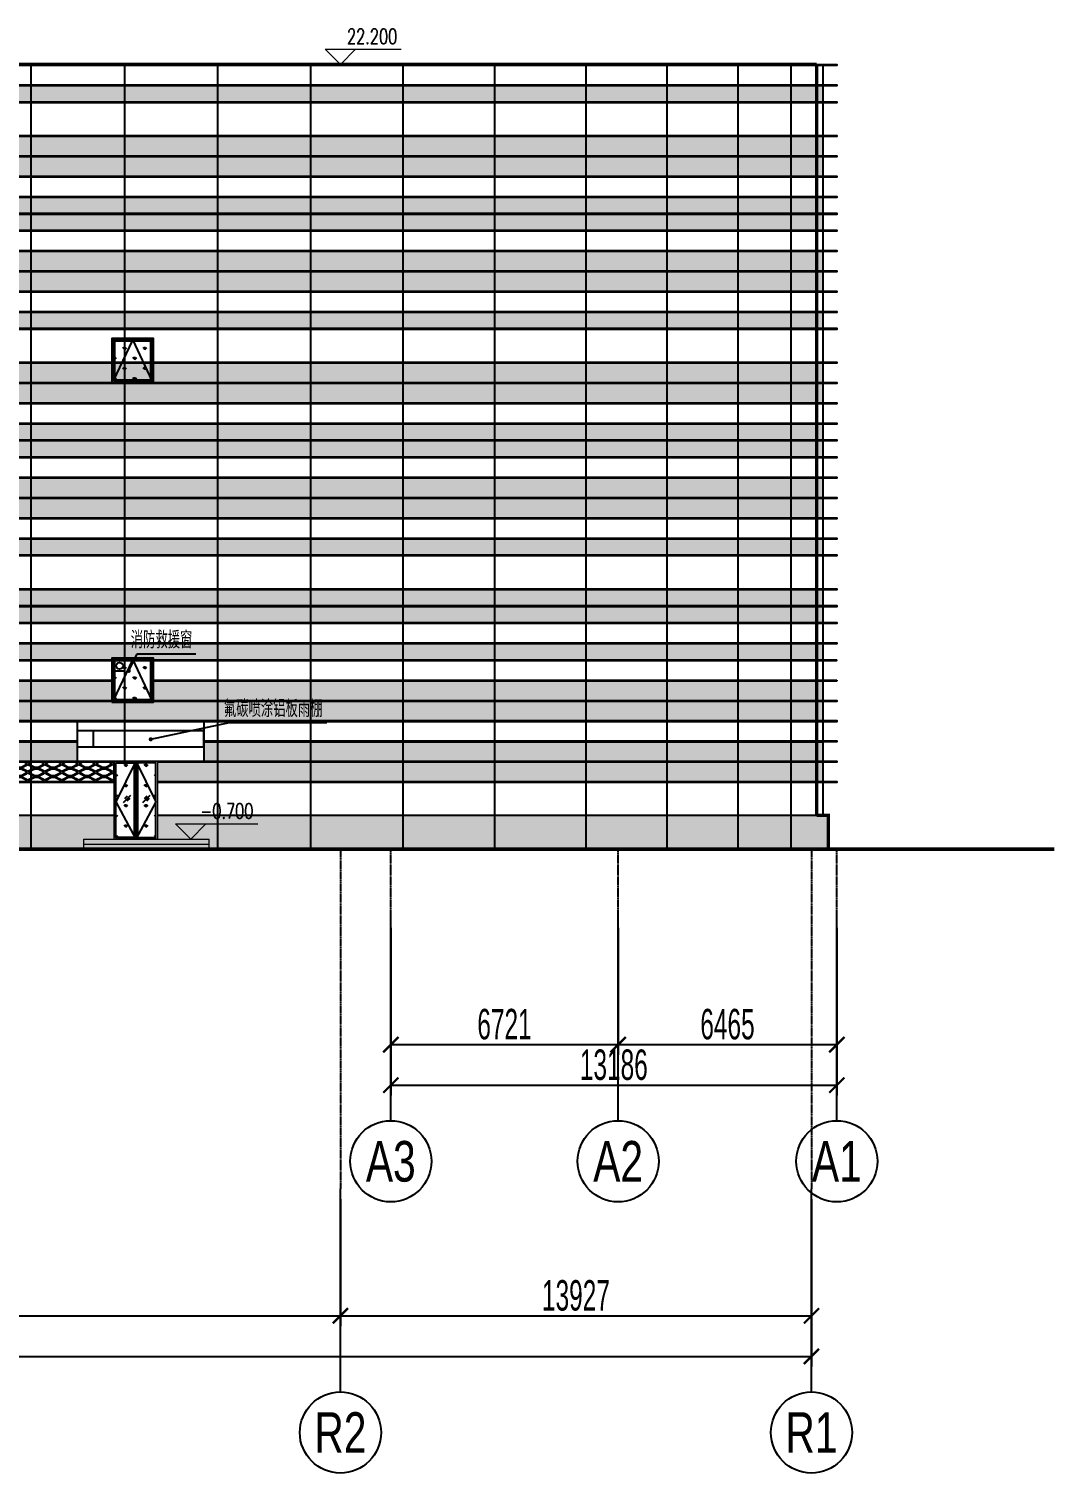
# Model space of a CAD drawing. Extents: x 393608 to 866608, y -117491 to 282459.
# Drawn here: x 549828 to 580198, y 170409 to 213110 of the extents above; entities that cross this region are included whole.
import ezdxf
from ezdxf.enums import TextEntityAlignment as Align

# ---------------------------------------------------------------- set-up
doc = ezdxf.new("R2010")
doc.units = 0
doc.linetypes.add('CENTER', pattern=[50.8, 31.75, -6.35, 6.35, -6.35])
doc.layers.get('0').update_dxf_attribs({"color": 8})
doc.layers.get('Defpoints').update_dxf_attribs({"color": 8})
for name, color, linetype in [('#幕墙分格线-立面', 8, 'Continuous'), ('#标注', 8, 'Continuous'), ('A-ELEV-1', 8, 'Continuous'), ('A-ELEV-2', 8, 'Continuous'), ('A-ELEV-3', 8, 'Continuous'), ('A-ELEV-8', 8, 'Continuous'), ('DIM_LEAD', 8, 'Continuous'), ('DOTE', 8, 'CENTER'), ('E-HATCH3', 8, 'Continuous'), ('E_WINDOW', 8, 'Continuous'), ('S_STAIR', 8, 'Continuous'), ('玻璃符号', 8, 'Continuous')]:
    doc.layers.add(name, color=color, linetype=linetype)
for name, color, linetype, lineweight in [('DIM_ELEV', 8, 'Continuous', 5), ('DOOR_FIRE', 8, 'Continuous', 13), ('PUB_TEXT', 8, 'Continuous', 5), ('STAIR', 8, 'Continuous', 9)]:
    doc.layers.add(name, color=color, linetype=linetype, lineweight=lineweight)
doc.styles.add('_TCH_DIM', font='SIMPLEX', dxfattribs={"bigfont": 'GBCBIG'})
doc.styles.add('JHZX', font='jrs.shx', dxfattribs={"width": 0.6, "bigfont": 'jhz.shx'})
doc.dimstyles.new('JZBZ-300', dxfattribs={"dimscale": 300, "dimtxt": 3, "dimasz": 1.5, "dimexe": 1, "dimexo": 1, "dimgap": 0.5, "dimtad": 1, "dimdec": 0, "dimdsep": 46, "dimtxsty": 'JHZX', "dimblk1": 'ARCHTICK', "dimblk2": 'ARCHTICK', "dimsah": 1, "dimcen": 0, "dimclrd": 1, "dimclre": 1, "dimclrt": 2, "dimadec": 3, "dimazin": 2, "dimtfac": 1, "dimtdec": 0, "dimtix": 1, "dimtmove": 0, "dimatfit": 3, "dimfxl": 1, "dimtolj": 1, "dimlwd": -1, "dimlwe": -1, "dimarcsym": 1})
pattern_1 = [(270, (150, -100), (500, -250), [50, -200]), (270, (250, -100), (500, -250), [50, -200]), (5e-10, (400, -25), (500, 250), [100, -400]), (5e-10, (400, -475), (500, 250), [100, -400]), (333.43495, (0, 0), (500, -2e-07), [223.6, -335.417]), (333.43495, (200, -150), (500, -1e-05), [223.6, -335.417]), (333.43495, (2e-10, -25), (500, -2e-07), [167.7, -111.8, 167.7, -111.817]), (26.56505, (2e-09, -225), (500, 2e-07), [167.7, -111.8, 167.7, -111.817]), (26.56505, (200, -100), (500, 2e-07), [223.6, -335.417]), (26.56505, (2e-09, -250), (500, 2e-07), [223.6, -335.417])]

# ---------------------------------------------------------------- blocks, each defined once
blk = doc.blocks.new('4#R6-R1网格')
at = {"layer": 'E-HATCH3'}
h = blk.add_hatch(dxfattribs=at)
h.set_pattern_fill('菱形金属网', color=256, scale=250, angle=-90, style=0)
h.set_pattern_definition(pattern_1)
h.paths.add_polyline_path([(154576, 24845), (5243, 24845), (5243, 25315), (154576, 25315)])
h = blk.add_hatch(dxfattribs=at)
h.set_pattern_fill('菱形金属网', color=256, scale=250, angle=-90, style=0)
h.set_pattern_definition(pattern_1)
h.paths.add_polyline_path([(154576, 23245), (5243, 23245), (5243, 23815), (154576, 23815)])
h = blk.add_hatch(dxfattribs=at)
h.set_pattern_fill('菱形金属网', color=256, scale=250, angle=-90, style=0)
h.set_pattern_definition(pattern_1)
h.paths.add_polyline_path([(154576, 22645), (5243, 22645), (5243, 23215), (154576, 23215)])
h = blk.add_hatch(dxfattribs=at)
h.set_pattern_fill('菱形金属网', color=256, scale=250, angle=-90, style=0)
h.set_pattern_definition(pattern_1)
h.paths.add_polyline_path([(154576, 21545), (5243, 21545), (5243, 22015), (154576, 22015)])
h = blk.add_hatch(dxfattribs=at)
h.set_pattern_fill('菱形金属网', color=256, scale=250, angle=-90, style=0)
h.set_pattern_definition(pattern_1)
h.paths.add_polyline_path([(154576, 21045), (5243, 21045), (5243, 21515), (154576, 21515)])
h = blk.add_hatch(dxfattribs=at)
h.set_pattern_fill('菱形金属网', color=256, scale=250, angle=-90, style=0)
h.set_pattern_definition(pattern_1)
h.paths.add_polyline_path([(145056, 19845), (145056, 20415), (154576, 20415), (154576, 19845)])
h.paths.add_polyline_path([(38255, 20415), (38255, 19845), (5243, 19845), (5243, 20415)])
h.paths.add_polyline_path([(105254, 19845), (105254, 20415), (143798, 20415), (143798, 19845)])
h.paths.add_polyline_path([(78057, 20415), (78057, 19845), (39513, 19845), (39513, 20415)])
h.paths.add_polyline_path([(79853, 19845), (79853, 20415), (103458, 20415), (103458, 19845)])
h = blk.add_hatch(dxfattribs=at)
h.set_pattern_fill('菱形金属网', color=256, scale=250, angle=-90, style=0)
h.set_pattern_definition(pattern_1)
h.paths.add_polyline_path([(145056, 19245), (145056, 19815), (154576, 19815), (154576, 19245)])
h.paths.add_polyline_path([(38255, 19815), (38255, 19245), (5243, 19245), (5243, 19815)])
h.paths.add_polyline_path([(105254, 19245), (105254, 19815), (143798, 19815), (143798, 19245)])
h.paths.add_polyline_path([(79853, 19245), (79853, 19815), (103458, 19815), (103458, 19245)])
h.paths.add_polyline_path([(78057, 19815), (78057, 19245), (39513, 19245), (39513, 19815)])
h = blk.add_hatch(dxfattribs=at)
h.set_pattern_fill('菱形金属网', color=256, scale=250, angle=-90, style=0)
h.set_pattern_definition(pattern_1)
h.paths.add_polyline_path([(154576, 18145), (5243, 18145), (5243, 18615), (154576, 18615)])
h = blk.add_hatch(dxfattribs=at)
h.set_pattern_fill('菱形金属网', color=256, scale=250, angle=-90, style=0)
h.set_pattern_definition(pattern_1)
h.paths.add_polyline_path([(25042, 16545), (5243, 16545), (5243, 17115), (25042, 17115)])
h = blk.add_hatch(dxfattribs=at)
h.set_pattern_fill('菱形金属网', color=256, scale=250, angle=-90, style=0)
h.set_pattern_definition(pattern_1)
h.paths.add_polyline_path([(25042, 16545), (25042, 17115), (154576, 17115), (154576, 16545)])
h = blk.add_hatch(dxfattribs=at)
h.set_pattern_fill('菱形金属网', color=256, scale=250, angle=-90, style=0)
h.set_pattern_definition(pattern_1)
h.paths.add_polyline_path([(154576, 15945), (5243, 15945), (5243, 16515), (154576, 16515)])
h = blk.add_hatch(dxfattribs=at)
h.set_pattern_fill('菱形金属网', color=256, scale=250, angle=-90, style=0)
h.set_pattern_definition(pattern_1)
h.paths.add_polyline_path([(154576, 14845), (5243, 14845), (5243, 15315), (154576, 15315)])
h = blk.add_hatch(dxfattribs=at)
h.set_pattern_fill('菱形金属网', color=256, scale=250, angle=-90, style=0)
h.set_pattern_definition(pattern_1)
h.paths.add_polyline_path([(154576, 14345), (5243, 14345), (5243, 14815), (154576, 14815)])
h = blk.add_hatch(dxfattribs=at)
h.set_pattern_fill('菱形金属网', color=256, scale=250, angle=-90, style=0)
h.set_pattern_definition(pattern_1)
h.paths.add_polyline_path([(25042, 13715), (25042, 13145), (5243, 13145), (5243, 13715)])
h.paths.add_polyline_path([(79828, 13145), (79828, 13715), (103483, 13715), (103483, 13145)])
h.paths.add_polyline_path([(143798, 13715), (143798, 13145), (105280, 13145), (105280, 13715)])
h.paths.add_polyline_path([(145056, 13145), (145056, 13715), (154576, 13715), (154576, 13145)])
h.paths.add_polyline_path([(38255, 13715), (38255, 13145), (25042, 13145), (25042, 13715)])
h.paths.add_polyline_path([(39513, 13145), (39513, 13715), (78031, 13715), (78031, 13145)])
h = blk.add_hatch(dxfattribs=at)
h.set_pattern_fill('菱形金属网', color=256, scale=250, angle=-90, style=0)
h.set_pattern_definition(pattern_1)
h.paths.add_polyline_path([(25042, 13115), (25042, 12545), (5243, 12545), (5243, 13115)])
h.paths.add_polyline_path([(79828, 12545), (79828, 13115), (103483, 13115), (103483, 12545)])
h.paths.add_polyline_path([(145056, 12545), (145056, 13115), (154576, 13115), (154576, 12545)])
h.paths.add_polyline_path([(143798, 13115), (143798, 12545), (105280, 12545), (105280, 13115)])
h.paths.add_polyline_path([(39513, 12545), (39513, 13115), (78031, 13115), (78031, 12545)])
h.paths.add_polyline_path([(38255, 13115), (38255, 12545), (25042, 12545), (25042, 13115)])
h = blk.add_hatch(dxfattribs=at)
h.set_pattern_fill('菱形金属网', color=256, scale=250, angle=-90, style=0)
h.set_pattern_definition(pattern_1)
h.paths.add_polyline_path([(154576, 11445), (5243, 11445), (5243, 11915), (154576, 11915)])
h = blk.add_hatch(dxfattribs=at)
h.set_pattern_fill('菱形金属网', color=256, scale=250, angle=-90, style=0)
h.set_pattern_definition(pattern_1)
h.paths.add_polyline_path([(154576, 9945), (5243, 9945), (5243, 10415), (154576, 10415)])
h = blk.add_hatch(dxfattribs=at)
h.set_pattern_fill('菱形金属网', color=256, scale=250, angle=-90, style=0)
h.set_pattern_definition(pattern_1)
h.paths.add_polyline_path([(34702, 9915), (34702, 9445), (5243, 9445), (5243, 9915)])
h.paths.add_polyline_path([(143509, 9915), (143509, 9445), (39802, 9445), (39802, 9915)])
h.paths.add_polyline_path([(148609, 9445), (148609, 9915), (154576, 9915), (154576, 9445)])
h = blk.add_hatch(dxfattribs=at)
h.set_pattern_fill('菱形金属网', color=256, scale=250, angle=-90, style=0)
h.set_pattern_definition(pattern_1)
h.paths.add_polyline_path([(34702, 8815), (34702, 8345), (5243, 8345), (5243, 8815)])
h.paths.add_polyline_path([(143509, 8815), (143509, 8345), (39802, 8345), (39802, 8815)])
h.paths.add_polyline_path([(148609, 8345), (148609, 8815), (154576, 8815), (154576, 8345)])
h = blk.add_hatch(dxfattribs=at)
h.set_pattern_fill('菱形金属网', color=256, scale=250, angle=-90, style=0)
h.set_pattern_definition(pattern_1)
h.paths.add_polyline_path([(143509, 7715), (143509, 7145), (39802, 7145), (39802, 7715)])
h.paths.add_polyline_path([(148609, 7145), (148609, 7715), (154576, 7715), (154576, 7145)])
h.paths.add_polyline_path([(26277, 7145), (26277, 7715), (34702, 7715), (34702, 7145)])
h.paths.add_polyline_path([(25042, 7715), (25042, 7145), (5243, 7145), (5243, 7715)])
h = blk.add_hatch(dxfattribs=at)
h.set_pattern_fill('菱形金属网', color=256, scale=250, angle=-90, style=0)
h.set_pattern_definition(pattern_1)
h.paths.add_polyline_path([(34702, 7115), (34702, 6545), (5243, 6545), (5243, 7115)])
h.paths.add_polyline_path([(143509, 7115), (143509, 6545), (39802, 6545), (39802, 7115)])
h.paths.add_polyline_path([(148609, 6545), (148609, 7115), (154576, 7115), (154576, 6545)])
h = blk.add_hatch(dxfattribs=at)
h.set_pattern_fill('菱形金属网', color=256, scale=250, angle=-90, style=0)
h.set_pattern_definition(pattern_1)
h.paths.add_polyline_path([(23558, 5915), (23558, 5345), (5243, 5345), (5243, 5915)])
h.paths.add_polyline_path([(34702, 5915), (34702, 5345), (27302, 5345), (27302, 5915)])
h = blk.add_hatch(dxfattribs=at)
h.set_pattern_fill('菱形金属网', color=256, scale=250, angle=-90, style=0)
h.set_pattern_definition(pattern_1)
h.paths.add_polyline_path([(24923, 5315), (24923, 4745), (5243, 4745), (5243, 5315)])
h = blk.add_hatch(dxfattribs=at)
h.set_pattern_fill('菱形金属网', color=256, scale=250, angle=-90, style=0)
h.set_pattern_definition(pattern_1)
h.paths.add_polyline_path([(26211, 5315), (34702, 5315), (34702, 4845), (33812, 4845), (33814, 4745), (26211, 4745)])
at = {"layer": 'A-ELEV-1', "ltscale": 5}
for p, q in [((5243, 3745), (5243, 4715)), ((5243, 4715), (24923, 4715)), ((26211, 4715), (33813, 4715)), ((5243, 3745), (24923, 3745)), ((26211, 3745), (33813, 3745))]:
    blk.add_line(p, q, dxfattribs=at)
for points in [[(154576, 25345), (5243, 25345), (5243, 25545), (5243, 25915), (154576, 25915)], [(154576, 24845), (5243, 24845), (5243, 25315), (154576, 25315)], [(154576, 23845), (5243, 23845), (5243, 24815), (154576, 24815)], [(154576, 23245), (5243, 23245), (5243, 23815), (154576, 23815)], [(154576, 22645), (5243, 22645), (5243, 23215), (154576, 23215)], [(154576, 22045), (5243, 22045), (5243, 22615), (154576, 22615)], [(154576, 21545), (5243, 21545), (5243, 22015), (154576, 22015)], [(154576, 21045), (5243, 21045), (5243, 21515), (154576, 21515)], [(154576, 20445), (5243, 20445), (5243, 21015), (154576, 21015)], [(154576, 18645), (5243, 18645), (5243, 19215), (154576, 19215)], [(154576, 18145), (5243, 18145), (5243, 18615), (154576, 18615)], [(154576, 15945), (5243, 15945), (5243, 16515), (154576, 16515)], [(154576, 15345), (5243, 15345), (5243, 15915), (154576, 15915)], [(154576, 14845), (5243, 14845), (5243, 15315), (154576, 15315)], [(154576, 14345), (5243, 14345), (5243, 14815), (154576, 14815)], [(154576, 13745), (5243, 13745), (5243, 14315), (154576, 14315)], [(154576, 11945), (5243, 11945), (5243, 12515), (154576, 12515)], [(154576, 11445), (5243, 11445), (5243, 11915), (154576, 11915)], [(154576, 10445), (5243, 10445), (5243, 11415), (154576, 11415)], [(154576, 9945), (5243, 9945), (5243, 10415), (154576, 10415)]]:
    blk.add_lwpolyline(points, close=True, dxfattribs=at)
for points in [[(38255, 19845), (5243, 19845), (5243, 20415), (38255, 20415)], [(38255, 19245), (5243, 19245), (5243, 19815), (38255, 19815)], [(25042, 17145), (5243, 17145), (5243, 18115), (154576, 18115), (154576, 17145), (25042, 17145)], [(25042, 16545), (5243, 16545), (5243, 17115), (25042, 17115)], [(25042, 17115), (154576, 17115), (154576, 16545), (25042, 16545)], [(25042, 13145), (5243, 13145), (5243, 13715), (25042, 13715)], [(25042, 13715), (38255, 13715)], [(25042, 12545), (5243, 12545), (5243, 13115), (25042, 13115)], [(38255, 13145), (25042, 13145)], [(25042, 13115), (38255, 13115)], [(38255, 12545), (25042, 12545)], [(34702, 9445), (5243, 9445), (5243, 9915), (34702, 9915)], [(34702, 8845), (5243, 8845), (5243, 9415), (34702, 9415)], [(34702, 8345), (5243, 8345), (5243, 8815), (34702, 8815)], [(25042, 7745), (5243, 7745), (5243, 8315), (25042, 8315)], [(26277, 8315), (34702, 8315)], [(25042, 7145), (5243, 7145), (5243, 7715), (25042, 7715)], [(34702, 7745), (26277, 7745)], [(26277, 7715), (34702, 7715)], [(34702, 6545), (5243, 6545), (5243, 7115), (34702, 7115)], [(34702, 7145), (26277, 7145)], [(23558, 5945), (5243, 5945), (5243, 6515), (23558, 6515)], [(23558, 6515), (23558, 5945)], [(27302, 6515), (27302, 5945)], [(27302, 6515), (34702, 6515)], [(23558, 5345), (5243, 5345), (5243, 5915), (23558, 5915)], [(23558, 5915), (23558, 5345)], [(34702, 5945), (27302, 5945)], [(27302, 5915), (34702, 5915), (34702, 5345), (27302, 5345)], [(27302, 5915), (27302, 5345)], [(24923, 4745), (5243, 4745), (5243, 5315), (24923, 5315)], [(26211, 5315), (34702, 5315), (34702, 4845), (33812, 4845), (33814, 4745), (26211, 4745), (26211, 5315)]]:
    blk.add_lwpolyline(points, dxfattribs=at)
blk = doc.blocks.new('4# R6-R1板')
at = {"layer": 'A-ELEV-2'}
for points in [[(116722, 22200), (150133, 22200), (150133, 22170), (0, 22170), (0, 22200), (9920, 22200)], [(9920, 16670), (0, 16670), (0, 16700), (150133, 16700), (150133, 16670), (116722, 16670)], [(116722, 16100), (150133, 16100), (150133, 16070), (116722, 16070)], [(116722, 15500), (150133, 15500), (150133, 15470), (0, 15470), (0, 15500), (9920, 15500)], [(129935, 13370), (0, 13370), (0, 13400), (129935, 13400)], [(129935, 13400), (150133, 13400), (150133, 13370), (129935, 13370)], [(129935, 12800), (150133, 12800), (150133, 12770), (0, 12770), (0, 12800), (128700, 12800)], [(9920, 9970), (0, 9970), (0, 10000), (150133, 10000), (150133, 9970), (129935, 9970)], [(129935, 9970), (116722, 9970)], [(116722, 9400), (129935, 9400)], [(129935, 9400), (150133, 9400), (150133, 9370), (129935, 9370)], [(129935, 9370), (116722, 9370)], [(129935, 8800), (150133, 8800), (150133, 8770), (0, 8770), (0, 8800), (9920, 8800)], [(116722, 8800), (129935, 8800)], [(6367, 6170), (0, 6170), (0, 6200), (150133, 6200), (150133, 6170), (120274, 6170)], [(120274, 5700), (150133, 5700), (150133, 5670), (120274, 5670)], [(120274, 5100), (150133, 5100), (150133, 5070), (120274, 5070)], [(128700, 4570), (0, 4570)], [(120274, 4600), (128700, 4600)], [(129935, 4600), (150133, 4600)], [(150133, 4570), (129935, 4570)], [(150133, 4570), (150133, 4600)], [(0, 4000), (128700, 4000)], [(128700, 3970), (120274, 3970)], [(129935, 4000), (150133, 4000)], [(150133, 3970), (129935, 3970)], [(150133, 4000), (150133, 3970)], [(120274, 3400), (128700, 3400)], [(128700, 3370), (120274, 3370)], [(129935, 3400), (150133, 3400), (150133, 3370), (129935, 3370)], [(120274, 2800), (150133, 2800), (150133, 2770), (131418, 2770)], [(131418, 2770), (120274, 2770)], [(127674, 2770), (127674, 2200)], [(131418, 2770), (131418, 2200)], [(120274, 2200), (127674, 2200)], [(127674, 2170), (120274, 2170)], [(127674, 2170), (127674, 1600)], [(131418, 2200), (150133, 2200), (150133, 2170), (131418, 2170)], [(131418, 2170), (131418, 1600)], [(120274, 1600), (131418, 1600)], [(128765, 1570), (120274, 1570)], [(131418, 1600), (150133, 1600), (150133, 1570), (130053, 1570)], [(121163, 1000), (128765, 1000)], [(128765, 970), (121163, 970)], [(130053, 1000), (150133, 1000), (150133, 970), (130053, 970)]]:
    blk.add_lwpolyline(points, dxfattribs=at)
for points in [[(0, 21600), (150133, 21600), (150133, 21570), (0, 21570)], [(0, 21100), (150133, 21100), (150133, 21070), (0, 21070)], [(0, 20100), (150133, 20100), (150133, 20070), (0, 20070)], [(0, 19500), (150133, 19500), (150133, 19470), (0, 19470)], [(0, 18900), (150133, 18900), (150133, 18870), (0, 18870)], [(0, 18300), (150133, 18300), (150133, 18270), (0, 18270)], [(0, 17800), (150133, 17800), (150133, 17770), (0, 17770)], [(0, 17300), (150133, 17300), (150133, 17270), (0, 17270)], [(0, 14900), (150133, 14900), (150133, 14870), (0, 14870)], [(0, 14400), (150133, 14400), (150133, 14370), (0, 14370)], [(0, 12200), (150133, 12200), (150133, 12170), (0, 12170)], [(0, 11600), (150133, 11600), (150133, 11570), (0, 11570)], [(0, 11100), (150133, 11100), (150133, 11070), (0, 11070)], [(0, 10600), (150133, 10600), (150133, 10570), (0, 10570)], [(0, 8200), (150133, 8200), (150133, 8170), (0, 8170)], [(0, 7700), (150133, 7700), (150133, 7670), (0, 7670)], [(0, 6700), (150133, 6700), (150133, 6670), (0, 6670)]]:
    blk.add_lwpolyline(points, close=True, dxfattribs=at)
blk = doc.blocks.new('_ARCHTICK')
at = {"color": 0, "linetype": 'ByBlock', "const_width": 0.15}
blk.add_lwpolyline([(-0.5, -0.5), (0.5, 0.5)], dxfattribs=at)
blk = doc.blocks.new('*D61')
at = {"layer": '#标注', "linetype": 'ByBlock', "ltscale": 300, "transparency": 16777216}
for p, q in [((136947, -2328), (136947, -7278)), ((150133, -2328), (150133, -7278)), ((136947, -6978), (150133, -6978))]:
    blk.add_line(p, q, dxfattribs=at)
at = {"layer": 'Defpoints', "color": 0, "ltscale": 300, "transparency": 16777216}
for p in [(136947, -2028), (150133, -2028), (150133, -6978)]:
    blk.add_point(p, dxfattribs=at)
at = {"layer": '#标注', "ltscale": 300, "transparency": 16777216, "xscale": 450, "yscale": 450, "zscale": 450, "rotation": 180}
blk.add_blockref('_ARCHTICK', (136947, -6978), dxfattribs=at)
at = {"layer": '#标注', "ltscale": 300, "transparency": 16777216, "xscale": 450, "yscale": 450, "zscale": 450}
blk.add_blockref('_ARCHTICK', (150133, -6978), dxfattribs=at)
at = {"layer": '#标注', "ltscale": 300, "transparency": 16777216, "insert": (143540, -6378), "char_height": 900, "attachment_point": 5, "style": 'JHZX'}
blk.add_mtext('\\A1;13186', dxfattribs=at)
blk = doc.blocks.new('*D62')
at = {"layer": '#标注', "linetype": 'ByBlock', "ltscale": 300, "transparency": 16777216}
for p, q in [((143668, -2328), (143668, -6078)), ((150133, -2328), (150133, -6078)), ((143668, -5778), (150133, -5778))]:
    blk.add_line(p, q, dxfattribs=at)
at = {"layer": 'Defpoints', "color": 0, "ltscale": 300, "transparency": 16777216}
for p in [(143668, -2028), (150133, -2028), (150133, -5778)]:
    blk.add_point(p, dxfattribs=at)
at = {"layer": '#标注', "ltscale": 300, "transparency": 16777216, "xscale": 450, "yscale": 450, "zscale": 450, "rotation": 180}
blk.add_blockref('_ARCHTICK', (143668, -5778), dxfattribs=at)
at = {"layer": '#标注', "ltscale": 300, "transparency": 16777216, "xscale": 450, "yscale": 450, "zscale": 450}
blk.add_blockref('_ARCHTICK', (150133, -5778), dxfattribs=at)
at = {"layer": '#标注', "ltscale": 300, "transparency": 16777216, "insert": (146901, -5178), "char_height": 900, "attachment_point": 5, "style": 'JHZX'}
blk.add_mtext('\\A1;6465', dxfattribs=at)
blk = doc.blocks.new('*D63')
at = {"layer": '#标注', "linetype": 'ByBlock', "ltscale": 300, "transparency": 16777216}
for p, q in [((136947, -2328), (136947, -6078)), ((143668, -2328), (143668, -6078)), ((136947, -5778), (143668, -5778))]:
    blk.add_line(p, q, dxfattribs=at)
at = {"layer": 'Defpoints', "color": 0, "ltscale": 300, "transparency": 16777216}
for p in [(136947, -2028), (143668, -2028), (143668, -5778)]:
    blk.add_point(p, dxfattribs=at)
at = {"layer": '#标注', "ltscale": 300, "transparency": 16777216, "xscale": 450, "yscale": 450, "zscale": 450, "rotation": 180}
blk.add_blockref('_ARCHTICK', (136947, -5778), dxfattribs=at)
at = {"layer": '#标注', "ltscale": 300, "transparency": 16777216, "xscale": 450, "yscale": 450, "zscale": 450}
blk.add_blockref('_ARCHTICK', (143668, -5778), dxfattribs=at)
at = {"layer": '#标注', "ltscale": 300, "transparency": 16777216, "insert": (140308, -5178), "char_height": 900, "attachment_point": 5, "style": 'JHZX'}
blk.add_mtext('\\A1;6721', dxfattribs=at)
blk = doc.blocks.new('*D57')
at = {"layer": '#标注', "linetype": 'ByBlock', "ltscale": 300, "transparency": 16777216}
for p, q in [((0, -10347), (0, -15297)), ((149384, -10347), (149384, -15297)), ((0, -14997), (149384, -14997))]:
    blk.add_line(p, q, dxfattribs=at)
at = {"layer": 'Defpoints', "color": 0, "ltscale": 300, "transparency": 16777216}
for p in [(0, -10047), (149384, -10047), (149384, -14997)]:
    blk.add_point(p, dxfattribs=at)
at = {"layer": '#标注', "ltscale": 300, "transparency": 16777216, "xscale": 450, "yscale": 450, "zscale": 450, "rotation": 180}
blk.add_blockref('_ARCHTICK', (0, -14997), dxfattribs=at)
at = {"layer": '#标注', "ltscale": 300, "transparency": 16777216, "xscale": 450, "yscale": 450, "zscale": 450}
blk.add_blockref('_ARCHTICK', (149384, -14997), dxfattribs=at)
at = {"layer": '#标注', "ltscale": 300, "transparency": 16777216, "insert": (74692, -14397), "char_height": 900, "attachment_point": 5, "style": 'JHZX'}
blk.add_mtext('\\A1;149384', dxfattribs=at)
blk = doc.blocks.new('*D58')
at = {"layer": '#标注', "linetype": 'ByBlock', "ltscale": 300, "transparency": 16777216}
for p, q in [((135457, -10347), (135457, -14098)), ((149384, -10347), (149384, -14098)), ((135457, -13798), (149384, -13798))]:
    blk.add_line(p, q, dxfattribs=at)
at = {"layer": 'Defpoints', "color": 0, "ltscale": 300, "transparency": 16777216}
for p in [(135457, -10047), (149384, -10047), (149384, -13798)]:
    blk.add_point(p, dxfattribs=at)
at = {"layer": '#标注', "ltscale": 300, "transparency": 16777216, "xscale": 450, "yscale": 450, "zscale": 450, "rotation": 180}
blk.add_blockref('_ARCHTICK', (135457, -13798), dxfattribs=at)
at = {"layer": '#标注', "ltscale": 300, "transparency": 16777216, "xscale": 450, "yscale": 450, "zscale": 450}
blk.add_blockref('_ARCHTICK', (149384, -13798), dxfattribs=at)
at = {"layer": '#标注', "ltscale": 300, "transparency": 16777216, "insert": (142420, -13198), "char_height": 900, "attachment_point": 5, "style": 'JHZX'}
blk.add_mtext('\\A1;13927', dxfattribs=at)
blk = doc.blocks.new('*D59')
at = {"layer": '#标注', "linetype": 'ByBlock', "ltscale": 300, "transparency": 16777216}
for p, q in [((96453, -10347), (96453, -14097)), ((135457, -10347), (135457, -14097)), ((96453, -13797), (135457, -13797))]:
    blk.add_line(p, q, dxfattribs=at)
at = {"layer": 'Defpoints', "color": 0, "ltscale": 300, "transparency": 16777216}
for p in [(96453, -10047), (135457, -10047), (135457, -13797)]:
    blk.add_point(p, dxfattribs=at)
at = {"layer": '#标注', "ltscale": 300, "transparency": 16777216, "xscale": 450, "yscale": 450, "zscale": 450, "rotation": 180}
blk.add_blockref('_ARCHTICK', (96453, -13797), dxfattribs=at)
at = {"layer": '#标注', "ltscale": 300, "transparency": 16777216, "xscale": 450, "yscale": 450, "zscale": 450}
blk.add_blockref('_ARCHTICK', (135457, -13797), dxfattribs=at)
at = {"layer": '#标注', "ltscale": 300, "transparency": 16777216, "insert": (115955, -13197), "char_height": 900, "attachment_point": 5, "style": 'JHZX'}
blk.add_mtext('\\A1;39003', dxfattribs=at)
blk = doc.blocks.new('*U71')
at = {"linetype": 'ByBlock'}
blk.add_line((0, -20), (0, 0), dxfattribs=at)
blk.add_circle((0, -24), 4, dxfattribs=at)
at = {"linetype": 'ByBlock', "style": 'JHZX', "width": 0.75}
blk.add_attdef('AXES', text='', height=4, dxfattribs=at).set_placement((0, -24), align=Align.MIDDLE_CENTER)
blk = doc.blocks.new('WQESAD')
at = {"layer": '#幕墙分格线-立面', "ltscale": 300}
for p, q in [((1684899, 152496), (1684899, 129296)), ((1687667, 152496), (1687667, 131896)), ((1690421, 152496), (1690421, 129296)), ((1693166, 152496), (1693166, 129296)), ((1695901, 152496), (1695901, 129296)), ((1698608, 152496), (1698608, 129296)), ((1701311, 152496), (1701311, 129296)), ((1703709, 152496), (1703709, 129296)), ((1705803, 152496), (1705803, 129296)), ((1707370, 152496), (1707370, 129296))]:
    blk.add_line(p, q, dxfattribs=at)
blk = doc.blocks.new('A$Ccbd8d84d')
at = {"layer": 'DOTE'}
for p, q in [((135457, 0), (135457, -10047.2)), ((136947.1, -2028.4), (136947.1, 0)), ((143668.3, -2028.4), (143668.3, 0)), ((149383.9, 0), (149383.9, -10047.2)), ((150133.4, -2028.4), (150133.4, 0))]:
    blk.add_line(p, q, dxfattribs=at)
at = {"layer": '#标注', "linetype": 'ByBlock', "xscale": 300, "yscale": 300, "zscale": 300}
for p, values in [((136947.1, -2028.4), {'AXES': 'A3'}), ((143668.3, -2028.4), {'AXES': 'A2'}), ((150133.4, -2028.4), {'AXES': 'A1'}), ((135457, -10047.2), {'AXES': 'R2'}), ((149383.9, -10047.2), {'AXES': 'R1'})]:
    blk.add_blockref('*U71', p, dxfattribs=at).add_auto_attribs(values)
at = {"layer": '#标注', "ltscale": 300}
for p1, p2, distance, picture, middle in [((136947.1, -2028.4), (150133.4, -2028.4), -4950, '*D61', (143540.3, -6378.4)), ((136947.1, -2028.4), (143668.3, -2028.4), -3750, '*D63', (140307.7, -5178.4)), ((143668.3, -2028.4), (150133.4, -2028.4), -3750, '*D62', (146900.9, -5178.4)), ((0, -10047.2), (149383.9, -10047.2), -4950, '*D57', (74691.9, -14397.2)), ((135457, -10047.2), (149383.9, -10047.2), -3751, '*D58', (142420.4, -13198.2))]:
    dim = blk.add_aligned_dim(p1=p1, p2=p2, distance=distance, dimstyle='JZBZ-300', override={"dimclrd": 256, "dimclre": 256, "dimclrt": 256, "dimfxl": 100}, dxfattribs=at)
    dim.commit()
    dim.dimension.update_dxf_attribs({"geometry": picture, "text_midpoint": middle})
dim = blk.add_linear_dim(base=(135456.951, -13797.2204), p1=(96453.4915, -10047.2204), p2=(135456.951, -10047.2204), angle=0, dimstyle='JZBZ-300', override={"dimclrd": 256, "dimclre": 256, "dimclrt": 256, "dimfxl": 100}, dxfattribs=at)
dim.commit()
dim.dimension.update_dxf_attribs({"geometry": '*D59', "text_midpoint": (115955.2213, -13797.2204), "dimtype": 129})

msp = doc.modelspace()

# ---------------------------------------------------------------- hatches: boundary and pattern name
at = {"layer": 'E-HATCH3'}
h = msp.add_hatch(dxfattribs=at)
h.set_pattern_fill('GRASS', color=256, scale=150, style=0)
h.set_pattern_definition([(90, (552360.78, 202736.64), (-299.34, 299.34), [79.374, -519.3]), (45, (552360.78, 202736.64), (-299.34, 299.34), [79.37, -343.955]), (135, (552360.78, 202736.64), (-299.34, -299.34), [79.37, -343.955])])
h.paths.add_polyline_path([(552361, 202737), (553436, 202737), (553436, 203877), (552361, 203877)])
h = msp.add_hatch(dxfattribs=at)
h.set_pattern_fill('GRASS', color=256, scale=150, style=0)
h.set_pattern_definition([(90, (552360.78, 193286.64), (-299.34, 299.34), [79.374, -519.3]), (45, (552360.78, 193286.64), (-299.34, 299.34), [79.37, -343.955]), (135, (552360.78, 193286.64), (-299.34, -299.34), [79.37, -343.955])])
h.paths.add_polyline_path([(552361, 193287), (553436, 193287), (553436, 194427), (552361, 194427)])
h = msp.add_hatch(dxfattribs=at)
h.set_pattern_fill('GRASS', color=256, scale=150, style=0)
h.set_pattern_definition([(90, (552396.5, 189206.64), (-299.34, 299.34), [79.374, -519.303]), (45, (552396.5, 189206.64), (-299.34, 299.34), [79.374, -343.955]), (135, (552396.5, 189206.64), (-299.34, -299.34), [79.374, -343.955])])
h.paths.add_polyline_path([(552397, 191407), (553584, 191407), (553584, 189207), (552397, 189207)])
h = msp.add_hatch(dxfattribs=at)
h.set_pattern_fill('玻璃D', color=256, scale=800, style=0)
h.set_pattern_definition([(0, (80, 160), (400, 400), [40, -360, 40, -360]), (0, (240, 320), (400, 400), [40, -360, 40, -360]), (90, (0, 40), (-400, 400), [40, -360]), (90, (160, 200), (-400, 400), [40, -360]), (45, (160, 240), (0, 400), [113.136, -226.27742, 113.136, -113.136]), (45, (120, 160), (0, 400), [56.568, -509.11742])])
h.paths.add_polyline_path([(537171, 188857), (537171, 189857), (476664, 189857), (476664, 188857), (497089, 188857), (497089, 189853), (500821, 189853), (500821, 188857)])
h.paths.add_polyline_path([(553634, 189857), (553634, 189157), (552346, 189157), (552346, 189857), (538627, 189857), (537171, 188857), (573465, 188857), (573465, 189857)])
h.paths.add_polyline_path([(436632, 189857), (436632, 188857), (435176, 189857), (423831, 189857), (423831, 188857), (472963, 188857), (472963, 189857)])

# ---------------------------------------------------------------- linework, layer by layer
at = {"layer": 'A-ELEV-3', "const_width": 100}
msp.add_lwpolyline([(580148, 188857), (419051, 188857)], dxfattribs=at)
at = {"layer": 'A-ELEV-8', "const_width": 100}
for points in [[(573115, 212057), (549173, 212057)], [(573115, 189857), (573115, 212057)], [(573115, 189857), (573465, 189857), (573465, 188857)]]:
    msp.add_lwpolyline(points, dxfattribs=at)
at = {"layer": 'DIM_ELEV'}
for p, q in [((559038, 212057), (558588, 212507)), ((558588, 212507), (560838, 212507)), ((559038, 212057), (559488, 212507)), ((557988, 212057), (559488, 212057)), ((554614, 189157), (554164, 189607)), ((554164, 189607), (556594, 189607)), ((554614, 189157), (555064, 189607)), ((553564, 189157), (555064, 189157))]:
    msp.add_line(p, q, dxfattribs=at)
at = {"layer": 'DIM_LEAD'}
for p, q in [((552781, 194129), (553028, 194636)), ((553028, 194636), (554767, 194636)), ((553431, 192107), (555755, 192604)), ((555755, 192604), (558632, 192604))]:
    msp.add_line(p, q, dxfattribs=at)
at = {"layer": 'DIM_LEAD', "const_width": 60}
for points in [[(552768, 194102, 1), (552794, 194156, 1)], [(553402, 192100, 1), (553461, 192113, 1)]]:
    msp.add_lwpolyline(points, format="xyb", close=True, dxfattribs=at)
at = {"layer": 'DOOR_FIRE'}
msp.add_lwpolyline([(552346, 191457), (553634, 191457), (553634, 189157), (552347, 189157), (552346, 191457), (553634, 191457)], dxfattribs=at)
at = {"layer": 'E_WINDOW'}
msp.add_line((552990, 191457), (552990, 189157), dxfattribs=at)
at = {"layer": 'E_WINDOW', "ltscale": 500}
for points in [[(552281, 202657), (553516, 202657), (553516, 203957), (552281, 203957)], [(552331, 202707), (553466, 202707), (553466, 203907), (552331, 203907)], [(552361, 202737), (553436, 202737), (553436, 203877), (552361, 203877)], [(552281, 193207), (553516, 193207), (553516, 194507), (552281, 194507)], [(552331, 193257), (553466, 193257), (553466, 194457), (552331, 194457)], [(552361, 193287), (553436, 193287), (553436, 194427), (552361, 194427)], [(551255, 191887), (554999, 191887), (554999, 192357), (551255, 192357)], [(552397, 191407), (552940, 191407), (552940, 189207), (552397, 189207)], [(553584, 191407), (553040, 191407), (553040, 189207), (553584, 189207)]]:
    msp.add_lwpolyline(points, close=True, dxfattribs=at)
for points in [[(552331, 202707), (552898, 203907), (553466, 202707)], [(552331, 193257), (552898, 194457), (553466, 193257)], [(551743, 191887), (551743, 192357)], [(552990, 191457), (552397, 190257), (552990, 189157)], [(552990, 191457), (553584, 190257), (552990, 189157)]]:
    msp.add_lwpolyline(points, dxfattribs=at)
at = {"layer": 'S_STAIR'}
msp.add_lwpolyline([(552661, 194427), (552361, 194427), (552361, 194127), (552661, 194127)], close=True, dxfattribs=at)
msp.add_circle((552511, 194277), 100, dxfattribs=at)
at = {"layer": 'STAIR'}
for p, q in [((550242, 188877), (554295, 188877)), ((551439, 189157), (551439, 188857)), ((551439, 189157), (555160, 189157)), ((551439, 189007), (555160, 189007)), ((555160, 188857), (555160, 189157))]:
    msp.add_line(p, q, dxfattribs=at)
at = {"layer": '玻璃符号', "ltscale": 2}
for p, q in [((552828, 190443), (552614, 190229)), ((552737, 190422), (552657, 190343)), ((552808, 190352), (552728, 190272)), ((553403, 190443), (553189, 190229)), ((553312, 190422), (553232, 190343)), ((553382, 190352), (553303, 190272))]:
    msp.add_line(p, q, dxfattribs=at)

# ---------------------------------------------------------------- block references
at = {"layer": '#幕墙分格线-立面'}
msp.add_blockref('WQESAD', (-1135016, 59561), dxfattribs=at)
at = {"layer": '#标注', "ltscale": 300}
msp.add_blockref('A$Ccbd8d84d', (423581, 188857), dxfattribs=at)
at = {"layer": 'A-ELEV-1', "xscale": -1}
msp.add_blockref('4#R6-R1网格', (578557, 186111), dxfattribs=at)
at = {"layer": 'A-ELEV-2'}
msp.add_blockref('4# R6-R1板', (423581, 189857), dxfattribs=at)

# ---------------------------------------------------------------- texts
at = {"layer": 'PUB_TEXT', "style": '_TCH_DIM', "width": 0.705882}
for s, p in [('22.200', (559233, 212664)), ('-0.700', (554899, 189764))]:
    msp.add_text(s, height=446.2, dxfattribs=at).set_placement(p)
at = {"layer": 'PUB_TEXT', "style": '_TCH_DIM'}
for s, p in [('消防救援窗', (552839, 194794)), ('氟碳喷涂铝板雨棚', (555592, 192761))]:
    msp.add_text(s, height=506.4, dxfattribs=at).set_placement(p)

doc.saveas('drawing.dxf')
